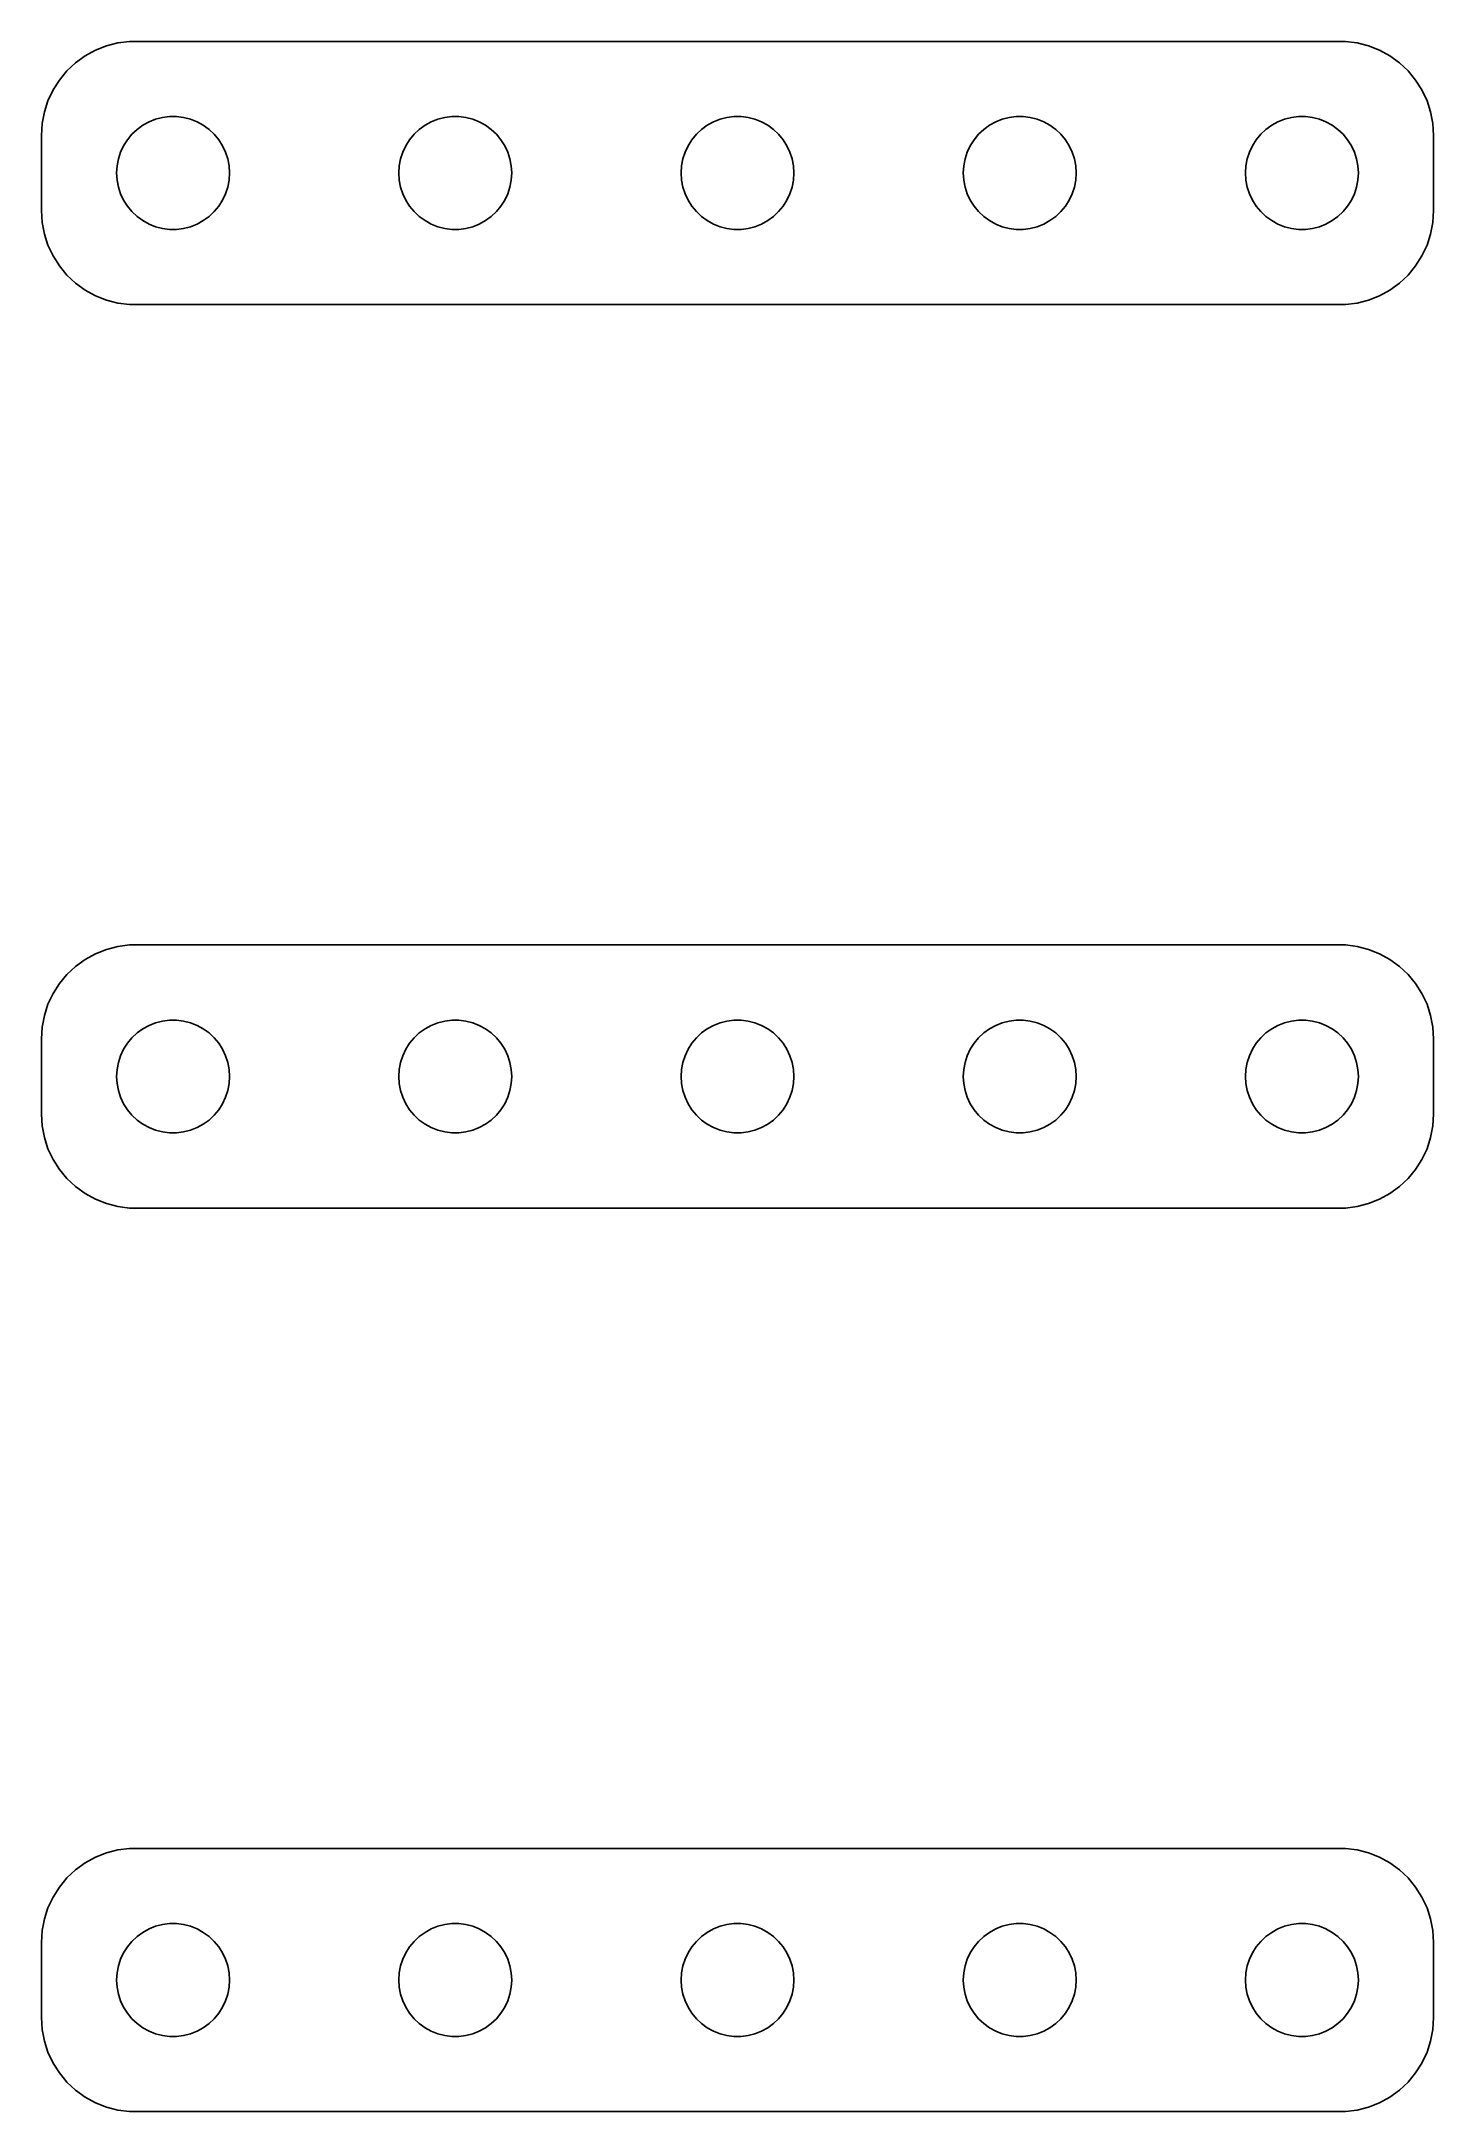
# Model space of a CAD drawing. Header units: metres. Extents: x -18.5 to 18.5, y 44.5 to 99.5.
import ezdxf

# ---------------------------------------------------------------- set-up
doc = ezdxf.new("R2010")
doc.units = ezdxf.units.M

msp = doc.modelspace()

# ---------------------------------------------------------------- linework, layer by layer
for p, q in [((-17.3396, 99.1108), (-17.5936, 98.9263)), ((-17.0644, 99.2621), (-17.3396, 99.1108)), ((-16.7725, 99.3776), (-17.0644, 99.2621)), ((-16.4684, 99.4557), (-16.7725, 99.3776)), ((-16.157, 99.4951), (-16.4684, 99.4557)), ((16.157, 99.4951), (-16.157, 99.4951)), ((16.4684, 99.4557), (16.157, 99.4951)), ((16.7725, 99.3776), (16.4684, 99.4557)), ((17.0644, 99.2621), (16.7725, 99.3776)), ((17.3396, 99.1108), (17.0644, 99.2621)), ((17.5936, 98.9263), (17.3396, 99.1108)), ((-18.0225, 98.4695), (-18.1908, 98.2044)), ((-17.8224, 98.7114), (-18.0225, 98.4695)), ((-17.5936, 98.9263), (-17.8224, 98.7114)), ((17.8224, 98.7114), (17.5936, 98.9263)), ((18.0225, 98.4695), (17.8224, 98.7114)), ((18.1908, 98.2044), (18.0225, 98.4695)), ((-18.3244, 97.9203), (-18.4214, 97.6217)), ((-18.1908, 98.2044), (-18.3244, 97.9203)), ((18.3244, 97.9203), (18.1908, 98.2044)), ((18.4214, 97.6217), (18.3244, 97.9203)), ((-18.4214, 97.6217), (-18.4803, 97.3133)), ((-15.8037, 97.2665), (-15.6387, 97.3572)), ((-15.6387, 97.3572), (-15.4635, 97.4266)), ((-15.4635, 97.4266), (-15.2811, 97.4734)), ((-15.2811, 97.4734), (-15.0942, 97.497)), ((-15.0942, 97.497), (-14.9058, 97.497)), ((-14.9058, 97.497), (-14.7189, 97.4734)), ((-14.7189, 97.4734), (-14.5365, 97.4266)), ((-14.5365, 97.4266), (-14.3613, 97.3572)), ((-14.3613, 97.3572), (-14.1963, 97.2665)), ((-8.30373, 97.2665), (-8.13866, 97.3572)), ((-8.13866, 97.3572), (-7.96352, 97.4266)), ((-7.96352, 97.4266), (-7.78107, 97.4734)), ((-7.78107, 97.4734), (-7.59418, 97.497)), ((-7.59418, 97.497), (-7.40581, 97.497)), ((-7.40581, 97.497), (-7.21892, 97.4734)), ((-7.21892, 97.4734), (-7.03647, 97.4266)), ((-7.03647, 97.4266), (-6.86133, 97.3572)), ((-6.86133, 97.3572), (-6.69626, 97.2665)), ((-0.803726, 97.2665), (-0.638657, 97.3572)), ((-0.638657, 97.3572), (-0.463516, 97.4266)), ((-0.463516, 97.4266), (-0.281067, 97.4734)), ((-0.281067, 97.4734), (-0.094177, 97.497)), ((-0.094177, 97.497), (0.094177, 97.497)), ((0.094177, 97.497), (0.281067, 97.4734)), ((0.281067, 97.4734), (0.463516, 97.4266)), ((0.463516, 97.4266), (0.638657, 97.3572)), ((0.638657, 97.3572), (0.803726, 97.2665)), ((6.69626, 97.2665), (6.86133, 97.3572)), ((6.86133, 97.3572), (7.03647, 97.4266)), ((7.03647, 97.4266), (7.21892, 97.4734)), ((7.21892, 97.4734), (7.40581, 97.497)), ((7.40581, 97.497), (7.59418, 97.497)), ((7.59418, 97.497), (7.78107, 97.4734)), ((7.78107, 97.4734), (7.96352, 97.4266)), ((7.96352, 97.4266), (8.13866, 97.3572)), ((8.13866, 97.3572), (8.30373, 97.2665)), ((14.1963, 97.2665), (14.3613, 97.3572)), ((14.3613, 97.3572), (14.5365, 97.4266)), ((14.5365, 97.4266), (14.7189, 97.4734)), ((14.7189, 97.4734), (14.9058, 97.497)), ((14.9058, 97.497), (15.0942, 97.497)), ((15.0942, 97.497), (15.2811, 97.4734)), ((15.2811, 97.4734), (15.4635, 97.4266)), ((15.4635, 97.4266), (15.6387, 97.3572)), ((15.6387, 97.3572), (15.8037, 97.2665)), ((18.4803, 97.3133), (18.4214, 97.6217)), ((-18.4803, 97.3133), (-18.5, 97)), ((-18.5, 97), (-18.5, 95)), ((-16.3145, 96.7226), (-16.2135, 96.8817)), ((-16.2135, 96.8817), (-16.0934, 97.0268)), ((-16.0934, 97.0268), (-15.9561, 97.1558)), ((-15.9561, 97.1558), (-15.8037, 97.2665)), ((-14.1963, 97.2665), (-14.0439, 97.1558)), ((-14.0439, 97.1558), (-13.9065, 97.0268)), ((-13.9065, 97.0268), (-13.7865, 96.8817)), ((-13.7865, 96.8817), (-13.6855, 96.7226)), ((-8.81445, 96.7226), (-8.71352, 96.8817)), ((-8.71352, 96.8817), (-8.59344, 97.0268)), ((-8.59344, 97.0268), (-8.45613, 97.1558)), ((-8.45613, 97.1558), (-8.30373, 97.2665)), ((-6.69626, 97.2665), (-6.54385, 97.1558)), ((-6.54385, 97.1558), (-6.40654, 97.0268)), ((-6.40654, 97.0268), (-6.28647, 96.8817)), ((-6.28647, 96.8817), (-6.18553, 96.7226)), ((-1.31445, 96.7226), (-1.21352, 96.8817)), ((-1.21352, 96.8817), (-1.09344, 97.0268)), ((-1.09344, 97.0268), (-0.956131, 97.1558)), ((-0.956131, 97.1558), (-0.803726, 97.2665)), ((0.803726, 97.2665), (0.956131, 97.1558)), ((0.956131, 97.1558), (1.09344, 97.0268)), ((1.09344, 97.0268), (1.21352, 96.8817)), ((1.21352, 96.8817), (1.31445, 96.7226)), ((6.18553, 96.7226), (6.28647, 96.8817)), ((6.28647, 96.8817), (6.40654, 97.0268)), ((6.40654, 97.0268), (6.54385, 97.1558)), ((6.54385, 97.1558), (6.69626, 97.2665)), ((8.30373, 97.2665), (8.45613, 97.1558)), ((8.45613, 97.1558), (8.59344, 97.0268)), ((8.59344, 97.0268), (8.71352, 96.8817)), ((8.71352, 96.8817), (8.81445, 96.7226)), ((13.6855, 96.7226), (13.7865, 96.8817)), ((13.7865, 96.8817), (13.9065, 97.0268)), ((13.9065, 97.0268), (14.0439, 97.1558)), ((14.0439, 97.1558), (14.1963, 97.2665)), ((15.8037, 97.2665), (15.9561, 97.1558)), ((15.9561, 97.1558), (16.0934, 97.0268)), ((16.0934, 97.0268), (16.2135, 96.8817)), ((16.2135, 96.8817), (16.3145, 96.7226)), ((18.5, 97), (18.4803, 97.3133)), ((18.5, 95), (18.5, 97)), ((-16.4882, 96.188), (-16.4529, 96.373)), ((-16.4529, 96.373), (-16.3947, 96.5522)), ((-16.3947, 96.5522), (-16.3145, 96.7226)), ((-13.6855, 96.7226), (-13.6053, 96.5522)), ((-13.6053, 96.5522), (-13.5471, 96.373)), ((-13.5471, 96.373), (-13.5118, 96.188)), ((-8.98816, 96.188), (-8.95287, 96.373)), ((-8.95287, 96.373), (-8.89465, 96.5522)), ((-8.89465, 96.5522), (-8.81445, 96.7226)), ((-6.18553, 96.7226), (-6.10533, 96.5522)), ((-6.10533, 96.5522), (-6.04712, 96.373)), ((-6.04712, 96.373), (-6.01183, 96.188)), ((-1.48816, 96.188), (-1.45287, 96.373)), ((-1.45287, 96.373), (-1.39465, 96.5522)), ((-1.39465, 96.5522), (-1.31445, 96.7226)), ((1.31445, 96.7226), (1.39465, 96.5522)), ((1.39465, 96.5522), (1.45287, 96.373)), ((1.45287, 96.373), (1.48816, 96.188)), ((6.01183, 96.188), (6.04712, 96.373)), ((6.04712, 96.373), (6.10533, 96.5522)), ((6.10533, 96.5522), (6.18553, 96.7226)), ((8.81445, 96.7226), (8.89465, 96.5522)), ((8.89465, 96.5522), (8.95287, 96.373)), ((8.95287, 96.373), (8.98816, 96.188)), ((13.5118, 96.188), (13.5471, 96.373)), ((13.5471, 96.373), (13.6053, 96.5522)), ((13.6053, 96.5522), (13.6855, 96.7226)), ((16.3145, 96.7226), (16.3947, 96.5522)), ((16.3947, 96.5522), (16.4529, 96.373)), ((16.4529, 96.373), (16.4882, 96.188)), ((-16.5, 96), (-16.4882, 96.188)), ((-16.4882, 95.812), (-16.5, 96)), ((-16.4529, 95.627), (-16.4882, 95.812)), ((-13.5118, 95.812), (-13.5471, 95.627)), ((-13.5118, 96.188), (-13.5, 96)), ((-13.5, 96), (-13.5118, 95.812)), ((-9, 96), (-8.98816, 96.188)), ((-8.98816, 95.812), (-9, 96)), ((-8.95287, 95.627), (-8.98816, 95.812)), ((-6.01183, 95.812), (-6.04712, 95.627)), ((-6.01183, 96.188), (-6, 96)), ((-6, 96), (-6.01183, 95.812)), ((-1.5, 96), (-1.48816, 96.188)), ((-1.48816, 95.812), (-1.5, 96)), ((-1.45287, 95.627), (-1.48816, 95.812)), ((1.48816, 95.812), (1.45287, 95.627)), ((1.48816, 96.188), (1.5, 96)), ((1.5, 96), (1.48816, 95.812)), ((6, 96), (6.01183, 96.188)), ((6.01183, 95.812), (6, 96)), ((6.04712, 95.627), (6.01183, 95.812)), ((8.98816, 95.812), (8.95287, 95.627)), ((8.98816, 96.188), (9, 96)), ((9, 96), (8.98816, 95.812)), ((13.5, 96), (13.5118, 96.188)), ((13.5118, 95.812), (13.5, 96)), ((13.5471, 95.627), (13.5118, 95.812)), ((16.4882, 95.812), (16.4529, 95.627)), ((16.4882, 96.188), (16.5, 96)), ((16.5, 96), (16.4882, 95.812)), ((-16.3947, 95.4478), (-16.4529, 95.627)), ((-16.3145, 95.2774), (-16.3947, 95.4478)), ((-16.2135, 95.1183), (-16.3145, 95.2774)), ((-13.6855, 95.2774), (-13.7865, 95.1183)), ((-13.6053, 95.4478), (-13.6855, 95.2774)), ((-13.5471, 95.627), (-13.6053, 95.4478)), ((-8.89465, 95.4478), (-8.95287, 95.627)), ((-8.81445, 95.2774), (-8.89465, 95.4478)), ((-8.71352, 95.1183), (-8.81445, 95.2774)), ((-6.18553, 95.2774), (-6.28647, 95.1183)), ((-6.10533, 95.4478), (-6.18553, 95.2774)), ((-6.04712, 95.627), (-6.10533, 95.4478)), ((-1.39465, 95.4478), (-1.45287, 95.627)), ((-1.31445, 95.2774), (-1.39465, 95.4478)), ((-1.21352, 95.1183), (-1.31445, 95.2774)), ((1.31445, 95.2774), (1.21352, 95.1183)), ((1.39465, 95.4478), (1.31445, 95.2774)), ((1.45287, 95.627), (1.39465, 95.4478)), ((6.10533, 95.4478), (6.04712, 95.627)), ((6.18553, 95.2774), (6.10533, 95.4478)), ((6.28647, 95.1183), (6.18553, 95.2774)), ((8.81445, 95.2774), (8.71352, 95.1183)), ((8.89465, 95.4478), (8.81445, 95.2774)), ((8.95287, 95.627), (8.89465, 95.4478)), ((13.6053, 95.4478), (13.5471, 95.627)), ((13.6855, 95.2774), (13.6053, 95.4478)), ((13.7865, 95.1183), (13.6855, 95.2774)), ((16.3145, 95.2774), (16.2135, 95.1183)), ((16.3947, 95.4478), (16.3145, 95.2774)), ((16.4529, 95.627), (16.3947, 95.4478)), ((-18.5, 95), (-18.4803, 94.6867)), ((-18.4803, 94.6867), (-18.4214, 94.3783)), ((-16.0934, 94.9732), (-16.2135, 95.1183)), ((-15.9561, 94.8442), (-16.0934, 94.9732)), ((-15.8037, 94.7335), (-15.9561, 94.8442)), ((-15.6387, 94.6428), (-15.8037, 94.7335)), ((-15.4635, 94.5734), (-15.6387, 94.6428)), ((-14.3613, 94.6428), (-14.5365, 94.5734)), ((-14.1963, 94.7335), (-14.3613, 94.6428)), ((-14.0439, 94.8442), (-14.1963, 94.7335)), ((-13.9065, 94.9732), (-14.0439, 94.8442)), ((-13.7865, 95.1183), (-13.9065, 94.9732)), ((-8.59344, 94.9732), (-8.71352, 95.1183)), ((-8.45613, 94.8442), (-8.59344, 94.9732)), ((-8.30373, 94.7335), (-8.45613, 94.8442)), ((-8.13866, 94.6428), (-8.30373, 94.7335)), ((-7.96352, 94.5734), (-8.13866, 94.6428)), ((-6.86133, 94.6428), (-7.03647, 94.5734)), ((-6.69626, 94.7335), (-6.86133, 94.6428)), ((-6.54385, 94.8442), (-6.69626, 94.7335)), ((-6.40654, 94.9732), (-6.54385, 94.8442)), ((-6.28647, 95.1183), (-6.40654, 94.9732)), ((-1.09344, 94.9732), (-1.21352, 95.1183)), ((-0.956131, 94.8442), (-1.09344, 94.9732)), ((-0.803726, 94.7335), (-0.956131, 94.8442)), ((-0.638657, 94.6428), (-0.803726, 94.7335)), ((-0.463516, 94.5734), (-0.638657, 94.6428)), ((0.638657, 94.6428), (0.463516, 94.5734)), ((0.803726, 94.7335), (0.638657, 94.6428)), ((0.956131, 94.8442), (0.803726, 94.7335)), ((1.09344, 94.9732), (0.956131, 94.8442)), ((1.21352, 95.1183), (1.09344, 94.9732)), ((6.40654, 94.9732), (6.28647, 95.1183)), ((6.54385, 94.8442), (6.40654, 94.9732)), ((6.69626, 94.7335), (6.54385, 94.8442)), ((6.86133, 94.6428), (6.69626, 94.7335)), ((7.03647, 94.5734), (6.86133, 94.6428)), ((8.13866, 94.6428), (7.96352, 94.5734)), ((8.30373, 94.7335), (8.13866, 94.6428)), ((8.45613, 94.8442), (8.30373, 94.7335)), ((8.59344, 94.9732), (8.45613, 94.8442)), ((8.71352, 95.1183), (8.59344, 94.9732)), ((13.9065, 94.9732), (13.7865, 95.1183)), ((14.0439, 94.8442), (13.9065, 94.9732)), ((14.1963, 94.7335), (14.0439, 94.8442)), ((14.3613, 94.6428), (14.1963, 94.7335)), ((14.5365, 94.5734), (14.3613, 94.6428)), ((15.6387, 94.6428), (15.4635, 94.5734)), ((15.8037, 94.7335), (15.6387, 94.6428)), ((15.9561, 94.8442), (15.8037, 94.7335)), ((16.0934, 94.9732), (15.9561, 94.8442)), ((16.2135, 95.1183), (16.0934, 94.9732)), ((18.4214, 94.3783), (18.4803, 94.6867)), ((18.4803, 94.6867), (18.5, 95)), ((-18.4214, 94.3783), (-18.3244, 94.0797)), ((-18.3244, 94.0797), (-18.1908, 93.7956)), ((-15.2811, 94.5266), (-15.4635, 94.5734)), ((-15.0942, 94.503), (-15.2811, 94.5266)), ((-14.9058, 94.503), (-15.0942, 94.503)), ((-14.7189, 94.5266), (-14.9058, 94.503)), ((-14.5365, 94.5734), (-14.7189, 94.5266)), ((-7.78107, 94.5266), (-7.96352, 94.5734)), ((-7.59418, 94.503), (-7.78107, 94.5266)), ((-7.40581, 94.503), (-7.59418, 94.503)), ((-7.21892, 94.5266), (-7.40581, 94.503)), ((-7.03647, 94.5734), (-7.21892, 94.5266)), ((-0.281067, 94.5266), (-0.463516, 94.5734)), ((-0.094177, 94.503), (-0.281067, 94.5266)), ((0.094177, 94.503), (-0.094177, 94.503)), ((0.281067, 94.5266), (0.094177, 94.503)), ((0.463516, 94.5734), (0.281067, 94.5266)), ((7.21892, 94.5266), (7.03647, 94.5734)), ((7.40581, 94.503), (7.21892, 94.5266)), ((7.59418, 94.503), (7.40581, 94.503)), ((7.78107, 94.5266), (7.59418, 94.503)), ((7.96352, 94.5734), (7.78107, 94.5266)), ((14.7189, 94.5266), (14.5365, 94.5734)), ((14.9058, 94.503), (14.7189, 94.5266)), ((15.0942, 94.503), (14.9058, 94.503)), ((15.2811, 94.5266), (15.0942, 94.503)), ((15.4635, 94.5734), (15.2811, 94.5266)), ((18.1908, 93.7956), (18.3244, 94.0797)), ((18.3244, 94.0797), (18.4214, 94.3783)), ((-18.1908, 93.7956), (-18.0225, 93.5305)), ((-18.0225, 93.5305), (-17.8224, 93.2886)), ((17.8224, 93.2886), (18.0225, 93.5305)), ((18.0225, 93.5305), (18.1908, 93.7956)), ((-17.8224, 93.2886), (-17.5936, 93.0737)), ((-17.5936, 93.0737), (-17.3396, 92.8892)), ((17.3396, 92.8892), (17.5936, 93.0737)), ((17.5936, 93.0737), (17.8224, 93.2886)), ((-17.3396, 92.8892), (-17.0644, 92.7379)), ((-17.0644, 92.7379), (-16.7725, 92.6224)), ((-16.7725, 92.6224), (-16.4684, 92.5443)), ((-16.4684, 92.5443), (-16.157, 92.5049)), ((-16.157, 92.5049), (16.157, 92.5049)), ((16.157, 92.5049), (16.4684, 92.5443)), ((16.4684, 92.5443), (16.7725, 92.6224)), ((16.7725, 92.6224), (17.0644, 92.7379)), ((17.0644, 92.7379), (17.3396, 92.8892)), ((-16.7725, 75.3776), (-17.0644, 75.2621)), ((-16.4684, 75.4557), (-16.7725, 75.3776)), ((-16.157, 75.4951), (-16.4684, 75.4557)), ((16.157, 75.4951), (-16.157, 75.4951)), ((16.4684, 75.4557), (16.157, 75.4951)), ((16.7725, 75.3776), (16.4684, 75.4557)), ((17.0644, 75.2621), (16.7725, 75.3776)), ((-17.5936, 74.9263), (-17.8224, 74.7114)), ((-17.3396, 75.1108), (-17.5936, 74.9263)), ((-17.0644, 75.2621), (-17.3396, 75.1108)), ((17.3396, 75.1108), (17.0644, 75.2621)), ((17.5936, 74.9263), (17.3396, 75.1108)), ((17.8224, 74.7114), (17.5936, 74.9263)), ((-18.0225, 74.4695), (-18.1908, 74.2044)), ((-17.8224, 74.7114), (-18.0225, 74.4695)), ((18.0225, 74.4695), (17.8224, 74.7114)), ((18.1908, 74.2044), (18.0225, 74.4695)), ((-18.3244, 73.9203), (-18.4214, 73.6217)), ((-18.1908, 74.2044), (-18.3244, 73.9203)), ((18.3244, 73.9203), (18.1908, 74.2044)), ((18.4214, 73.6217), (18.3244, 73.9203)), ((-18.4803, 73.3133), (-18.5, 73)), ((-18.4214, 73.6217), (-18.4803, 73.3133)), ((-16.0934, 73.0268), (-15.9561, 73.1558)), ((-15.9561, 73.1558), (-15.8037, 73.2665)), ((-15.8037, 73.2665), (-15.6387, 73.3572)), ((-15.6387, 73.3572), (-15.4635, 73.4266)), ((-15.4635, 73.4266), (-15.2811, 73.4734)), ((-15.2811, 73.4734), (-15.0942, 73.497)), ((-15.0942, 73.497), (-14.9058, 73.497)), ((-14.9058, 73.497), (-14.7189, 73.4734)), ((-14.7189, 73.4734), (-14.5365, 73.4266)), ((-14.5365, 73.4266), (-14.3613, 73.3572)), ((-14.3613, 73.3572), (-14.1963, 73.2665)), ((-14.1963, 73.2665), (-14.0439, 73.1558)), ((-14.0439, 73.1558), (-13.9065, 73.0268)), ((-8.59344, 73.0268), (-8.45613, 73.1558)), ((-8.45613, 73.1558), (-8.30373, 73.2665)), ((-8.30373, 73.2665), (-8.13866, 73.3572)), ((-8.13866, 73.3572), (-7.96352, 73.4266)), ((-7.96352, 73.4266), (-7.78107, 73.4734)), ((-7.78107, 73.4734), (-7.59418, 73.497)), ((-7.59418, 73.497), (-7.40581, 73.497)), ((-7.40581, 73.497), (-7.21892, 73.4734)), ((-7.21892, 73.4734), (-7.03647, 73.4266)), ((-7.03647, 73.4266), (-6.86133, 73.3572)), ((-6.86133, 73.3572), (-6.69626, 73.2665)), ((-6.69626, 73.2665), (-6.54385, 73.1558)), ((-6.54385, 73.1558), (-6.40654, 73.0268)), ((-1.09344, 73.0268), (-0.956131, 73.1558)), ((-0.956131, 73.1558), (-0.803726, 73.2665)), ((-0.803726, 73.2665), (-0.638657, 73.3572)), ((-0.638657, 73.3572), (-0.463516, 73.4266)), ((-0.463516, 73.4266), (-0.281067, 73.4734)), ((-0.281067, 73.4734), (-0.094177, 73.497)), ((-0.094177, 73.497), (0.094177, 73.497)), ((0.094177, 73.497), (0.281067, 73.4734)), ((0.281067, 73.4734), (0.463516, 73.4266)), ((0.463516, 73.4266), (0.638657, 73.3572)), ((0.638657, 73.3572), (0.803726, 73.2665)), ((0.803726, 73.2665), (0.956131, 73.1558)), ((0.956131, 73.1558), (1.09344, 73.0268)), ((6.40654, 73.0268), (6.54385, 73.1558)), ((6.54385, 73.1558), (6.69626, 73.2665)), ((6.69626, 73.2665), (6.86133, 73.3572)), ((6.86133, 73.3572), (7.03647, 73.4266)), ((7.03647, 73.4266), (7.21892, 73.4734)), ((7.21892, 73.4734), (7.40581, 73.497)), ((7.40581, 73.497), (7.59418, 73.497)), ((7.59418, 73.497), (7.78107, 73.4734)), ((7.78107, 73.4734), (7.96352, 73.4266)), ((7.96352, 73.4266), (8.13866, 73.3572)), ((8.13866, 73.3572), (8.30373, 73.2665)), ((8.30373, 73.2665), (8.45613, 73.1558)), ((8.45613, 73.1558), (8.59344, 73.0268)), ((13.9065, 73.0268), (14.0439, 73.1558)), ((14.0439, 73.1558), (14.1963, 73.2665)), ((14.1963, 73.2665), (14.3613, 73.3572)), ((14.3613, 73.3572), (14.5365, 73.4266)), ((14.5365, 73.4266), (14.7189, 73.4734)), ((14.7189, 73.4734), (14.9058, 73.497)), ((14.9058, 73.497), (15.0942, 73.497)), ((15.0942, 73.497), (15.2811, 73.4734)), ((15.2811, 73.4734), (15.4635, 73.4266)), ((15.4635, 73.4266), (15.6387, 73.3572)), ((15.6387, 73.3572), (15.8037, 73.2665)), ((15.8037, 73.2665), (15.9561, 73.1558)), ((15.9561, 73.1558), (16.0934, 73.0268)), ((18.4803, 73.3133), (18.4214, 73.6217)), ((18.5, 73), (18.4803, 73.3133)), ((-18.5, 73), (-18.5, 71)), ((-16.3947, 72.5522), (-16.3145, 72.7226)), ((-16.3145, 72.7226), (-16.2135, 72.8817)), ((-16.2135, 72.8817), (-16.0934, 73.0268)), ((-13.9065, 73.0268), (-13.7865, 72.8817)), ((-13.7865, 72.8817), (-13.6855, 72.7226)), ((-13.6855, 72.7226), (-13.6053, 72.5522)), ((-8.89465, 72.5522), (-8.81445, 72.7226)), ((-8.81445, 72.7226), (-8.71352, 72.8817)), ((-8.71352, 72.8817), (-8.59344, 73.0268)), ((-6.40654, 73.0268), (-6.28647, 72.8817)), ((-6.28647, 72.8817), (-6.18553, 72.7226)), ((-6.18553, 72.7226), (-6.10533, 72.5522)), ((-1.39465, 72.5522), (-1.31445, 72.7226)), ((-1.31445, 72.7226), (-1.21352, 72.8817)), ((-1.21352, 72.8817), (-1.09344, 73.0268)), ((1.09344, 73.0268), (1.21352, 72.8817)), ((1.21352, 72.8817), (1.31445, 72.7226)), ((1.31445, 72.7226), (1.39465, 72.5522)), ((6.10533, 72.5522), (6.18553, 72.7226)), ((6.18553, 72.7226), (6.28647, 72.8817)), ((6.28647, 72.8817), (6.40654, 73.0268)), ((8.59344, 73.0268), (8.71352, 72.8817)), ((8.71352, 72.8817), (8.81445, 72.7226)), ((8.81445, 72.7226), (8.89465, 72.5522)), ((13.6053, 72.5522), (13.6855, 72.7226)), ((13.6855, 72.7226), (13.7865, 72.8817)), ((13.7865, 72.8817), (13.9065, 73.0268)), ((16.0934, 73.0268), (16.2135, 72.8817)), ((16.2135, 72.8817), (16.3145, 72.7226)), ((16.3145, 72.7226), (16.3947, 72.5522)), ((18.5, 71), (18.5, 73)), ((-16.5, 72), (-16.4882, 72.188)), ((-16.4882, 72.188), (-16.4529, 72.373)), ((-16.4529, 72.373), (-16.3947, 72.5522)), ((-13.6053, 72.5522), (-13.5471, 72.373)), ((-13.5471, 72.373), (-13.5118, 72.188)), ((-13.5118, 72.188), (-13.5, 72)), ((-9, 72), (-8.98816, 72.188)), ((-8.98816, 72.188), (-8.95287, 72.373)), ((-8.95287, 72.373), (-8.89465, 72.5522)), ((-6.10533, 72.5522), (-6.04712, 72.373)), ((-6.04712, 72.373), (-6.01183, 72.188)), ((-6.01183, 72.188), (-6, 72)), ((-1.5, 72), (-1.48816, 72.188)), ((-1.48816, 72.188), (-1.45287, 72.373)), ((-1.45287, 72.373), (-1.39465, 72.5522)), ((1.39465, 72.5522), (1.45287, 72.373)), ((1.45287, 72.373), (1.48816, 72.188)), ((1.48816, 72.188), (1.5, 72)), ((6, 72), (6.01183, 72.188)), ((6.01183, 72.188), (6.04712, 72.373)), ((6.04712, 72.373), (6.10533, 72.5522)), ((8.89465, 72.5522), (8.95287, 72.373)), ((8.95287, 72.373), (8.98816, 72.188)), ((8.98816, 72.188), (9, 72)), ((13.5, 72), (13.5118, 72.188)), ((13.5118, 72.188), (13.5471, 72.373)), ((13.5471, 72.373), (13.6053, 72.5522)), ((16.3947, 72.5522), (16.4529, 72.373)), ((16.4529, 72.373), (16.4882, 72.188)), ((16.4882, 72.188), (16.5, 72)), ((-16.4882, 71.812), (-16.5, 72)), ((-16.4529, 71.627), (-16.4882, 71.812)), ((-16.3947, 71.4478), (-16.4529, 71.627)), ((-13.5471, 71.627), (-13.6053, 71.4478)), ((-13.5118, 71.812), (-13.5471, 71.627)), ((-13.5, 72), (-13.5118, 71.812)), ((-8.98816, 71.812), (-9, 72)), ((-8.95287, 71.627), (-8.98816, 71.812)), ((-8.89465, 71.4478), (-8.95287, 71.627)), ((-6.04712, 71.627), (-6.10533, 71.4478)), ((-6.01183, 71.812), (-6.04712, 71.627)), ((-6, 72), (-6.01183, 71.812)), ((-1.48816, 71.812), (-1.5, 72)), ((-1.45287, 71.627), (-1.48816, 71.812)), ((-1.39465, 71.4478), (-1.45287, 71.627)), ((1.45287, 71.627), (1.39465, 71.4478)), ((1.48816, 71.812), (1.45287, 71.627)), ((1.5, 72), (1.48816, 71.812)), ((6.01183, 71.812), (6, 72)), ((6.04712, 71.627), (6.01183, 71.812)), ((6.10533, 71.4478), (6.04712, 71.627)), ((8.95287, 71.627), (8.89465, 71.4478)), ((8.98816, 71.812), (8.95287, 71.627)), ((9, 72), (8.98816, 71.812)), ((13.5118, 71.812), (13.5, 72)), ((13.5471, 71.627), (13.5118, 71.812)), ((13.6053, 71.4478), (13.5471, 71.627)), ((16.4529, 71.627), (16.3947, 71.4478)), ((16.4882, 71.812), (16.4529, 71.627)), ((16.5, 72), (16.4882, 71.812)), ((-18.5, 71), (-18.4803, 70.6867)), ((-16.3145, 71.2774), (-16.3947, 71.4478)), ((-16.2135, 71.1183), (-16.3145, 71.2774)), ((-16.0934, 70.9732), (-16.2135, 71.1183)), ((-15.9561, 70.8442), (-16.0934, 70.9732)), ((-13.9065, 70.9732), (-14.0439, 70.8442)), ((-13.7865, 71.1183), (-13.9065, 70.9732)), ((-13.6855, 71.2774), (-13.7865, 71.1183)), ((-13.6053, 71.4478), (-13.6855, 71.2774)), ((-8.81445, 71.2774), (-8.89465, 71.4478)), ((-8.71352, 71.1183), (-8.81445, 71.2774)), ((-8.59344, 70.9732), (-8.71352, 71.1183)), ((-8.45613, 70.8442), (-8.59344, 70.9732)), ((-6.40654, 70.9732), (-6.54385, 70.8442)), ((-6.28647, 71.1183), (-6.40654, 70.9732)), ((-6.18553, 71.2774), (-6.28647, 71.1183)), ((-6.10533, 71.4478), (-6.18553, 71.2774)), ((-1.31445, 71.2774), (-1.39465, 71.4478)), ((-1.21352, 71.1183), (-1.31445, 71.2774)), ((-1.09344, 70.9732), (-1.21352, 71.1183)), ((-0.956131, 70.8442), (-1.09344, 70.9732)), ((1.09344, 70.9732), (0.956131, 70.8442)), ((1.21352, 71.1183), (1.09344, 70.9732)), ((1.31445, 71.2774), (1.21352, 71.1183)), ((1.39465, 71.4478), (1.31445, 71.2774)), ((6.18553, 71.2774), (6.10533, 71.4478)), ((6.28647, 71.1183), (6.18553, 71.2774)), ((6.40654, 70.9732), (6.28647, 71.1183)), ((6.54385, 70.8442), (6.40654, 70.9732)), ((8.59344, 70.9732), (8.45613, 70.8442)), ((8.71352, 71.1183), (8.59344, 70.9732)), ((8.81445, 71.2774), (8.71352, 71.1183)), ((8.89465, 71.4478), (8.81445, 71.2774)), ((13.6855, 71.2774), (13.6053, 71.4478)), ((13.7865, 71.1183), (13.6855, 71.2774)), ((13.9065, 70.9732), (13.7865, 71.1183)), ((14.0439, 70.8442), (13.9065, 70.9732)), ((16.0934, 70.9732), (15.9561, 70.8442)), ((16.2135, 71.1183), (16.0934, 70.9732)), ((16.3145, 71.2774), (16.2135, 71.1183)), ((16.3947, 71.4478), (16.3145, 71.2774)), ((18.4803, 70.6867), (18.5, 71)), ((-18.4803, 70.6867), (-18.4214, 70.3783)), ((-15.8037, 70.7335), (-15.9561, 70.8442)), ((-15.6387, 70.6428), (-15.8037, 70.7335)), ((-15.4635, 70.5734), (-15.6387, 70.6428)), ((-15.2811, 70.5266), (-15.4635, 70.5734)), ((-15.0942, 70.503), (-15.2811, 70.5266)), ((-14.9058, 70.503), (-15.0942, 70.503)), ((-14.7189, 70.5266), (-14.9058, 70.503)), ((-14.5365, 70.5734), (-14.7189, 70.5266)), ((-14.3613, 70.6428), (-14.5365, 70.5734)), ((-14.1963, 70.7335), (-14.3613, 70.6428)), ((-14.0439, 70.8442), (-14.1963, 70.7335)), ((-8.30373, 70.7335), (-8.45613, 70.8442)), ((-8.13866, 70.6428), (-8.30373, 70.7335)), ((-7.96352, 70.5734), (-8.13866, 70.6428)), ((-7.78107, 70.5266), (-7.96352, 70.5734)), ((-7.59418, 70.503), (-7.78107, 70.5266)), ((-7.40581, 70.503), (-7.59418, 70.503)), ((-7.21892, 70.5266), (-7.40581, 70.503)), ((-7.03647, 70.5734), (-7.21892, 70.5266)), ((-6.86133, 70.6428), (-7.03647, 70.5734)), ((-6.69626, 70.7335), (-6.86133, 70.6428)), ((-6.54385, 70.8442), (-6.69626, 70.7335)), ((-0.803726, 70.7335), (-0.956131, 70.8442)), ((-0.638657, 70.6428), (-0.803726, 70.7335)), ((-0.463516, 70.5734), (-0.638657, 70.6428)), ((-0.281067, 70.5266), (-0.463516, 70.5734)), ((-0.094177, 70.503), (-0.281067, 70.5266)), ((0.094177, 70.503), (-0.094177, 70.503)), ((0.281067, 70.5266), (0.094177, 70.503)), ((0.463516, 70.5734), (0.281067, 70.5266)), ((0.638657, 70.6428), (0.463516, 70.5734)), ((0.803726, 70.7335), (0.638657, 70.6428)), ((0.956131, 70.8442), (0.803726, 70.7335)), ((6.69626, 70.7335), (6.54385, 70.8442)), ((6.86133, 70.6428), (6.69626, 70.7335)), ((7.03647, 70.5734), (6.86133, 70.6428)), ((7.21892, 70.5266), (7.03647, 70.5734)), ((7.40581, 70.503), (7.21892, 70.5266)), ((7.59418, 70.503), (7.40581, 70.503)), ((7.78107, 70.5266), (7.59418, 70.503)), ((7.96352, 70.5734), (7.78107, 70.5266)), ((8.13866, 70.6428), (7.96352, 70.5734)), ((8.30373, 70.7335), (8.13866, 70.6428)), ((8.45613, 70.8442), (8.30373, 70.7335)), ((14.1963, 70.7335), (14.0439, 70.8442)), ((14.3613, 70.6428), (14.1963, 70.7335)), ((14.5365, 70.5734), (14.3613, 70.6428)), ((14.7189, 70.5266), (14.5365, 70.5734)), ((14.9058, 70.503), (14.7189, 70.5266)), ((15.0942, 70.503), (14.9058, 70.503)), ((15.2811, 70.5266), (15.0942, 70.503)), ((15.4635, 70.5734), (15.2811, 70.5266)), ((15.6387, 70.6428), (15.4635, 70.5734)), ((15.8037, 70.7335), (15.6387, 70.6428)), ((15.9561, 70.8442), (15.8037, 70.7335)), ((18.4214, 70.3783), (18.4803, 70.6867)), ((-18.4214, 70.3783), (-18.3244, 70.0797)), ((-18.3244, 70.0797), (-18.1908, 69.7956)), ((18.1908, 69.7956), (18.3244, 70.0797)), ((18.3244, 70.0797), (18.4214, 70.3783)), ((-18.1908, 69.7956), (-18.0225, 69.5305)), ((-18.0225, 69.5305), (-17.8224, 69.2886)), ((-17.8224, 69.2886), (-17.5936, 69.0737)), ((17.5936, 69.0737), (17.8224, 69.2886)), ((17.8224, 69.2886), (18.0225, 69.5305)), ((18.0225, 69.5305), (18.1908, 69.7956)), ((-17.5936, 69.0737), (-17.3396, 68.8892)), ((-17.3396, 68.8892), (-17.0644, 68.7379)), ((-17.0644, 68.7379), (-16.7725, 68.6224)), ((16.7725, 68.6224), (17.0644, 68.7379)), ((17.0644, 68.7379), (17.3396, 68.8892)), ((17.3396, 68.8892), (17.5936, 69.0737)), ((-16.7725, 68.6224), (-16.4684, 68.5443)), ((-16.4684, 68.5443), (-16.157, 68.5049)), ((-16.157, 68.5049), (16.157, 68.5049)), ((16.157, 68.5049), (16.4684, 68.5443)), ((16.4684, 68.5443), (16.7725, 68.6224)), ((-17.0644, 51.2621), (-17.3396, 51.1108)), ((-16.7725, 51.3776), (-17.0644, 51.2621)), ((-16.4684, 51.4557), (-16.7725, 51.3776)), ((-16.157, 51.4951), (-16.4684, 51.4557)), ((16.157, 51.4951), (-16.157, 51.4951)), ((16.4684, 51.4557), (16.157, 51.4951)), ((16.7725, 51.3776), (16.4684, 51.4557)), ((17.0644, 51.2621), (16.7725, 51.3776)), ((17.3396, 51.1108), (17.0644, 51.2621)), ((-17.8224, 50.7114), (-18.0225, 50.4695)), ((-17.5936, 50.9263), (-17.8224, 50.7114)), ((-17.3396, 51.1108), (-17.5936, 50.9263)), ((17.5936, 50.9263), (17.3396, 51.1108)), ((17.8224, 50.7114), (17.5936, 50.9263)), ((18.0225, 50.4695), (17.8224, 50.7114)), ((-18.1908, 50.2044), (-18.3244, 49.9203)), ((-18.0225, 50.4695), (-18.1908, 50.2044)), ((18.1908, 50.2044), (18.0225, 50.4695)), ((18.3244, 49.9203), (18.1908, 50.2044)), ((-18.4214, 49.6217), (-18.4803, 49.3133)), ((-18.3244, 49.9203), (-18.4214, 49.6217)), ((-15.2811, 49.4734), (-15.0942, 49.497)), ((-15.0942, 49.497), (-14.9058, 49.497)), ((-14.9058, 49.497), (-14.7189, 49.4734)), ((-7.78107, 49.4734), (-7.59418, 49.497)), ((-7.59418, 49.497), (-7.40581, 49.497)), ((-7.40581, 49.497), (-7.21892, 49.4734)), ((-0.281067, 49.4734), (-0.094177, 49.497)), ((-0.094177, 49.497), (0.094177, 49.497)), ((0.094177, 49.497), (0.281067, 49.4734)), ((7.21892, 49.4734), (7.40581, 49.497)), ((7.40581, 49.497), (7.59418, 49.497)), ((7.59418, 49.497), (7.78107, 49.4734)), ((14.7189, 49.4734), (14.9058, 49.497)), ((14.9058, 49.497), (15.0942, 49.497)), ((15.0942, 49.497), (15.2811, 49.4734)), ((18.4214, 49.6217), (18.3244, 49.9203)), ((18.4803, 49.3133), (18.4214, 49.6217)), ((-18.4803, 49.3133), (-18.5, 49)), ((-18.5, 49), (-18.5, 47)), ((-16.2135, 48.8817), (-16.0934, 49.0268)), ((-16.0934, 49.0268), (-15.9561, 49.1558)), ((-15.9561, 49.1558), (-15.8037, 49.2665)), ((-15.8037, 49.2665), (-15.6387, 49.3572)), ((-15.6387, 49.3572), (-15.4635, 49.4266)), ((-15.4635, 49.4266), (-15.2811, 49.4734)), ((-14.7189, 49.4734), (-14.5365, 49.4266)), ((-14.5365, 49.4266), (-14.3613, 49.3572)), ((-14.3613, 49.3572), (-14.1963, 49.2665)), ((-14.1963, 49.2665), (-14.0439, 49.1558)), ((-14.0439, 49.1558), (-13.9065, 49.0268)), ((-13.9065, 49.0268), (-13.7865, 48.8817)), ((-8.71352, 48.8817), (-8.59344, 49.0268)), ((-8.59344, 49.0268), (-8.45613, 49.1558)), ((-8.45613, 49.1558), (-8.30373, 49.2665)), ((-8.30373, 49.2665), (-8.13866, 49.3572)), ((-8.13866, 49.3572), (-7.96352, 49.4266)), ((-7.96352, 49.4266), (-7.78107, 49.4734)), ((-7.21892, 49.4734), (-7.03647, 49.4266)), ((-7.03647, 49.4266), (-6.86133, 49.3572)), ((-6.86133, 49.3572), (-6.69626, 49.2665)), ((-6.69626, 49.2665), (-6.54385, 49.1558)), ((-6.54385, 49.1558), (-6.40654, 49.0268)), ((-6.40654, 49.0268), (-6.28647, 48.8817)), ((-1.21352, 48.8817), (-1.09344, 49.0268)), ((-1.09344, 49.0268), (-0.956131, 49.1558)), ((-0.956131, 49.1558), (-0.803726, 49.2665)), ((-0.803726, 49.2665), (-0.638657, 49.3572)), ((-0.638657, 49.3572), (-0.463516, 49.4266)), ((-0.463516, 49.4266), (-0.281067, 49.4734)), ((0.281067, 49.4734), (0.463516, 49.4266)), ((0.463516, 49.4266), (0.638657, 49.3572)), ((0.638657, 49.3572), (0.803726, 49.2665)), ((0.803726, 49.2665), (0.956131, 49.1558)), ((0.956131, 49.1558), (1.09344, 49.0268)), ((1.09344, 49.0268), (1.21352, 48.8817)), ((6.28647, 48.8817), (6.40654, 49.0268)), ((6.40654, 49.0268), (6.54385, 49.1558)), ((6.54385, 49.1558), (6.69626, 49.2665)), ((6.69626, 49.2665), (6.86133, 49.3572)), ((6.86133, 49.3572), (7.03647, 49.4266)), ((7.03647, 49.4266), (7.21892, 49.4734)), ((7.78107, 49.4734), (7.96352, 49.4266)), ((7.96352, 49.4266), (8.13866, 49.3572)), ((8.13866, 49.3572), (8.30373, 49.2665)), ((8.30373, 49.2665), (8.45613, 49.1558)), ((8.45613, 49.1558), (8.59344, 49.0268)), ((8.59344, 49.0268), (8.71352, 48.8817)), ((13.7865, 48.8817), (13.9065, 49.0268)), ((13.9065, 49.0268), (14.0439, 49.1558)), ((14.0439, 49.1558), (14.1963, 49.2665)), ((14.1963, 49.2665), (14.3613, 49.3572)), ((14.3613, 49.3572), (14.5365, 49.4266)), ((14.5365, 49.4266), (14.7189, 49.4734)), ((15.2811, 49.4734), (15.4635, 49.4266)), ((15.4635, 49.4266), (15.6387, 49.3572)), ((15.6387, 49.3572), (15.8037, 49.2665)), ((15.8037, 49.2665), (15.9561, 49.1558)), ((15.9561, 49.1558), (16.0934, 49.0268)), ((16.0934, 49.0268), (16.2135, 48.8817)), ((18.5, 49), (18.4803, 49.3133)), ((18.5, 47), (18.5, 49)), ((-16.4529, 48.373), (-16.3947, 48.5522)), ((-16.3947, 48.5522), (-16.3145, 48.7226)), ((-16.3145, 48.7226), (-16.2135, 48.8817)), ((-13.7865, 48.8817), (-13.6855, 48.7226)), ((-13.6855, 48.7226), (-13.6053, 48.5522)), ((-13.6053, 48.5522), (-13.5471, 48.373)), ((-8.95287, 48.373), (-8.89465, 48.5522)), ((-8.89465, 48.5522), (-8.81445, 48.7226)), ((-8.81445, 48.7226), (-8.71352, 48.8817)), ((-6.28647, 48.8817), (-6.18553, 48.7226)), ((-6.18553, 48.7226), (-6.10533, 48.5522)), ((-6.10533, 48.5522), (-6.04712, 48.373)), ((-1.45287, 48.373), (-1.39465, 48.5522)), ((-1.39465, 48.5522), (-1.31445, 48.7226)), ((-1.31445, 48.7226), (-1.21352, 48.8817)), ((1.21352, 48.8817), (1.31445, 48.7226)), ((1.31445, 48.7226), (1.39465, 48.5522)), ((1.39465, 48.5522), (1.45287, 48.373)), ((6.04712, 48.373), (6.10533, 48.5522)), ((6.10533, 48.5522), (6.18553, 48.7226)), ((6.18553, 48.7226), (6.28647, 48.8817)), ((8.71352, 48.8817), (8.81445, 48.7226)), ((8.81445, 48.7226), (8.89465, 48.5522)), ((8.89465, 48.5522), (8.95287, 48.373)), ((13.5471, 48.373), (13.6053, 48.5522)), ((13.6053, 48.5522), (13.6855, 48.7226)), ((13.6855, 48.7226), (13.7865, 48.8817)), ((16.2135, 48.8817), (16.3145, 48.7226)), ((16.3145, 48.7226), (16.3947, 48.5522)), ((16.3947, 48.5522), (16.4529, 48.373)), ((-16.5, 48), (-16.4882, 48.188)), ((-16.4882, 47.812), (-16.5, 48)), ((-16.4882, 48.188), (-16.4529, 48.373)), ((-13.5471, 48.373), (-13.5118, 48.188)), ((-13.5118, 48.188), (-13.5, 48)), ((-13.5, 48), (-13.5118, 47.812)), ((-9, 48), (-8.98816, 48.188)), ((-8.98816, 47.812), (-9, 48)), ((-8.98816, 48.188), (-8.95287, 48.373)), ((-6.04712, 48.373), (-6.01183, 48.188)), ((-6.01183, 48.188), (-6, 48)), ((-6, 48), (-6.01183, 47.812)), ((-1.5, 48), (-1.48816, 48.188)), ((-1.48816, 47.812), (-1.5, 48)), ((-1.48816, 48.188), (-1.45287, 48.373)), ((1.45287, 48.373), (1.48816, 48.188)), ((1.48816, 48.188), (1.5, 48)), ((1.5, 48), (1.48816, 47.812)), ((6, 48), (6.01183, 48.188)), ((6.01183, 47.812), (6, 48)), ((6.01183, 48.188), (6.04712, 48.373)), ((8.95287, 48.373), (8.98816, 48.188)), ((8.98816, 48.188), (9, 48)), ((9, 48), (8.98816, 47.812)), ((13.5, 48), (13.5118, 48.188)), ((13.5118, 47.812), (13.5, 48)), ((13.5118, 48.188), (13.5471, 48.373)), ((16.4529, 48.373), (16.4882, 48.188)), ((16.4882, 48.188), (16.5, 48)), ((16.5, 48), (16.4882, 47.812)), ((-16.4529, 47.627), (-16.4882, 47.812)), ((-16.3947, 47.4478), (-16.4529, 47.627)), ((-16.3145, 47.2774), (-16.3947, 47.4478)), ((-13.6053, 47.4478), (-13.6855, 47.2774)), ((-13.5471, 47.627), (-13.6053, 47.4478)), ((-13.5118, 47.812), (-13.5471, 47.627)), ((-8.95287, 47.627), (-8.98816, 47.812)), ((-8.89465, 47.4478), (-8.95287, 47.627)), ((-8.81445, 47.2774), (-8.89465, 47.4478)), ((-6.10533, 47.4478), (-6.18553, 47.2774)), ((-6.04712, 47.627), (-6.10533, 47.4478)), ((-6.01183, 47.812), (-6.04712, 47.627)), ((-1.45287, 47.627), (-1.48816, 47.812)), ((-1.39465, 47.4478), (-1.45287, 47.627)), ((-1.31445, 47.2774), (-1.39465, 47.4478)), ((1.39465, 47.4478), (1.31445, 47.2774)), ((1.45287, 47.627), (1.39465, 47.4478)), ((1.48816, 47.812), (1.45287, 47.627)), ((6.04712, 47.627), (6.01183, 47.812)), ((6.10533, 47.4478), (6.04712, 47.627)), ((6.18553, 47.2774), (6.10533, 47.4478)), ((8.89465, 47.4478), (8.81445, 47.2774)), ((8.95287, 47.627), (8.89465, 47.4478)), ((8.98816, 47.812), (8.95287, 47.627)), ((13.5471, 47.627), (13.5118, 47.812)), ((13.6053, 47.4478), (13.5471, 47.627)), ((13.6855, 47.2774), (13.6053, 47.4478)), ((16.3947, 47.4478), (16.3145, 47.2774)), ((16.4529, 47.627), (16.3947, 47.4478)), ((16.4882, 47.812), (16.4529, 47.627)), ((-18.5, 47), (-18.4803, 46.6867)), ((-16.2135, 47.1183), (-16.3145, 47.2774)), ((-16.0934, 46.9732), (-16.2135, 47.1183)), ((-15.9561, 46.8442), (-16.0934, 46.9732)), ((-15.8037, 46.7335), (-15.9561, 46.8442)), ((-14.0439, 46.8442), (-14.1963, 46.7335)), ((-13.9065, 46.9732), (-14.0439, 46.8442)), ((-13.7865, 47.1183), (-13.9065, 46.9732)), ((-13.6855, 47.2774), (-13.7865, 47.1183)), ((-8.71352, 47.1183), (-8.81445, 47.2774)), ((-8.59344, 46.9732), (-8.71352, 47.1183)), ((-8.45613, 46.8442), (-8.59344, 46.9732)), ((-8.30373, 46.7335), (-8.45613, 46.8442)), ((-6.54385, 46.8442), (-6.69626, 46.7335)), ((-6.40654, 46.9732), (-6.54385, 46.8442)), ((-6.28647, 47.1183), (-6.40654, 46.9732)), ((-6.18553, 47.2774), (-6.28647, 47.1183)), ((-1.21352, 47.1183), (-1.31445, 47.2774)), ((-1.09344, 46.9732), (-1.21352, 47.1183)), ((-0.956131, 46.8442), (-1.09344, 46.9732)), ((-0.803726, 46.7335), (-0.956131, 46.8442)), ((0.956131, 46.8442), (0.803726, 46.7335)), ((1.09344, 46.9732), (0.956131, 46.8442)), ((1.21352, 47.1183), (1.09344, 46.9732)), ((1.31445, 47.2774), (1.21352, 47.1183)), ((6.28647, 47.1183), (6.18553, 47.2774)), ((6.40654, 46.9732), (6.28647, 47.1183)), ((6.54385, 46.8442), (6.40654, 46.9732)), ((6.69626, 46.7335), (6.54385, 46.8442)), ((8.45613, 46.8442), (8.30373, 46.7335)), ((8.59344, 46.9732), (8.45613, 46.8442)), ((8.71352, 47.1183), (8.59344, 46.9732)), ((8.81445, 47.2774), (8.71352, 47.1183)), ((13.7865, 47.1183), (13.6855, 47.2774)), ((13.9065, 46.9732), (13.7865, 47.1183)), ((14.0439, 46.8442), (13.9065, 46.9732)), ((14.1963, 46.7335), (14.0439, 46.8442)), ((15.9561, 46.8442), (15.8037, 46.7335)), ((16.0934, 46.9732), (15.9561, 46.8442)), ((16.2135, 47.1183), (16.0934, 46.9732)), ((16.3145, 47.2774), (16.2135, 47.1183)), ((18.4803, 46.6867), (18.5, 47)), ((-18.4803, 46.6867), (-18.4214, 46.3783)), ((-18.4214, 46.3783), (-18.3244, 46.0797)), ((-15.6387, 46.6428), (-15.8037, 46.7335)), ((-15.4635, 46.5734), (-15.6387, 46.6428)), ((-15.2811, 46.5266), (-15.4635, 46.5734)), ((-15.0942, 46.503), (-15.2811, 46.5266)), ((-14.9058, 46.503), (-15.0942, 46.503)), ((-14.7189, 46.5266), (-14.9058, 46.503)), ((-14.5365, 46.5734), (-14.7189, 46.5266)), ((-14.3613, 46.6428), (-14.5365, 46.5734)), ((-14.1963, 46.7335), (-14.3613, 46.6428)), ((-8.13866, 46.6428), (-8.30373, 46.7335)), ((-7.96352, 46.5734), (-8.13866, 46.6428)), ((-7.78107, 46.5266), (-7.96352, 46.5734)), ((-7.59418, 46.503), (-7.78107, 46.5266)), ((-7.40581, 46.503), (-7.59418, 46.503)), ((-7.21892, 46.5266), (-7.40581, 46.503)), ((-7.03647, 46.5734), (-7.21892, 46.5266)), ((-6.86133, 46.6428), (-7.03647, 46.5734)), ((-6.69626, 46.7335), (-6.86133, 46.6428)), ((-0.638657, 46.6428), (-0.803726, 46.7335)), ((-0.463516, 46.5734), (-0.638657, 46.6428)), ((-0.281067, 46.5266), (-0.463516, 46.5734)), ((-0.094177, 46.503), (-0.281067, 46.5266)), ((0.094177, 46.503), (-0.094177, 46.503)), ((0.281067, 46.5266), (0.094177, 46.503)), ((0.463516, 46.5734), (0.281067, 46.5266)), ((0.638657, 46.6428), (0.463516, 46.5734)), ((0.803726, 46.7335), (0.638657, 46.6428)), ((6.86133, 46.6428), (6.69626, 46.7335)), ((7.03647, 46.5734), (6.86133, 46.6428)), ((7.21892, 46.5266), (7.03647, 46.5734)), ((7.40581, 46.503), (7.21892, 46.5266)), ((7.59418, 46.503), (7.40581, 46.503)), ((7.78107, 46.5266), (7.59418, 46.503)), ((7.96352, 46.5734), (7.78107, 46.5266)), ((8.13866, 46.6428), (7.96352, 46.5734)), ((8.30373, 46.7335), (8.13866, 46.6428)), ((14.3613, 46.6428), (14.1963, 46.7335)), ((14.5365, 46.5734), (14.3613, 46.6428)), ((14.7189, 46.5266), (14.5365, 46.5734)), ((14.9058, 46.503), (14.7189, 46.5266)), ((15.0942, 46.503), (14.9058, 46.503)), ((15.2811, 46.5266), (15.0942, 46.503)), ((15.4635, 46.5734), (15.2811, 46.5266)), ((15.6387, 46.6428), (15.4635, 46.5734)), ((15.8037, 46.7335), (15.6387, 46.6428)), ((18.3244, 46.0797), (18.4214, 46.3783)), ((18.4214, 46.3783), (18.4803, 46.6867)), ((-18.3244, 46.0797), (-18.1908, 45.7956)), ((-18.1908, 45.7956), (-18.0225, 45.5305)), ((18.0225, 45.5305), (18.1908, 45.7956)), ((18.1908, 45.7956), (18.3244, 46.0797)), ((-18.0225, 45.5305), (-17.8224, 45.2886)), ((-17.8224, 45.2886), (-17.5936, 45.0737)), ((17.5936, 45.0737), (17.8224, 45.2886)), ((17.8224, 45.2886), (18.0225, 45.5305)), ((-17.5936, 45.0737), (-17.3396, 44.8892)), ((-17.3396, 44.8892), (-17.0644, 44.7379)), ((-17.0644, 44.7379), (-16.7725, 44.6224)), ((-16.7725, 44.6224), (-16.4684, 44.5443)), ((-16.4684, 44.5443), (-16.157, 44.5049)), ((16.157, 44.5049), (16.4684, 44.5443)), ((16.4684, 44.5443), (16.7725, 44.6224)), ((16.7725, 44.6224), (17.0644, 44.7379)), ((17.0644, 44.7379), (17.3396, 44.8892)), ((17.3396, 44.8892), (17.5936, 45.0737)), ((-16.157, 44.5049), (16.157, 44.5049))]:
    msp.add_line(p, q)

doc.saveas('drawing.dxf')
